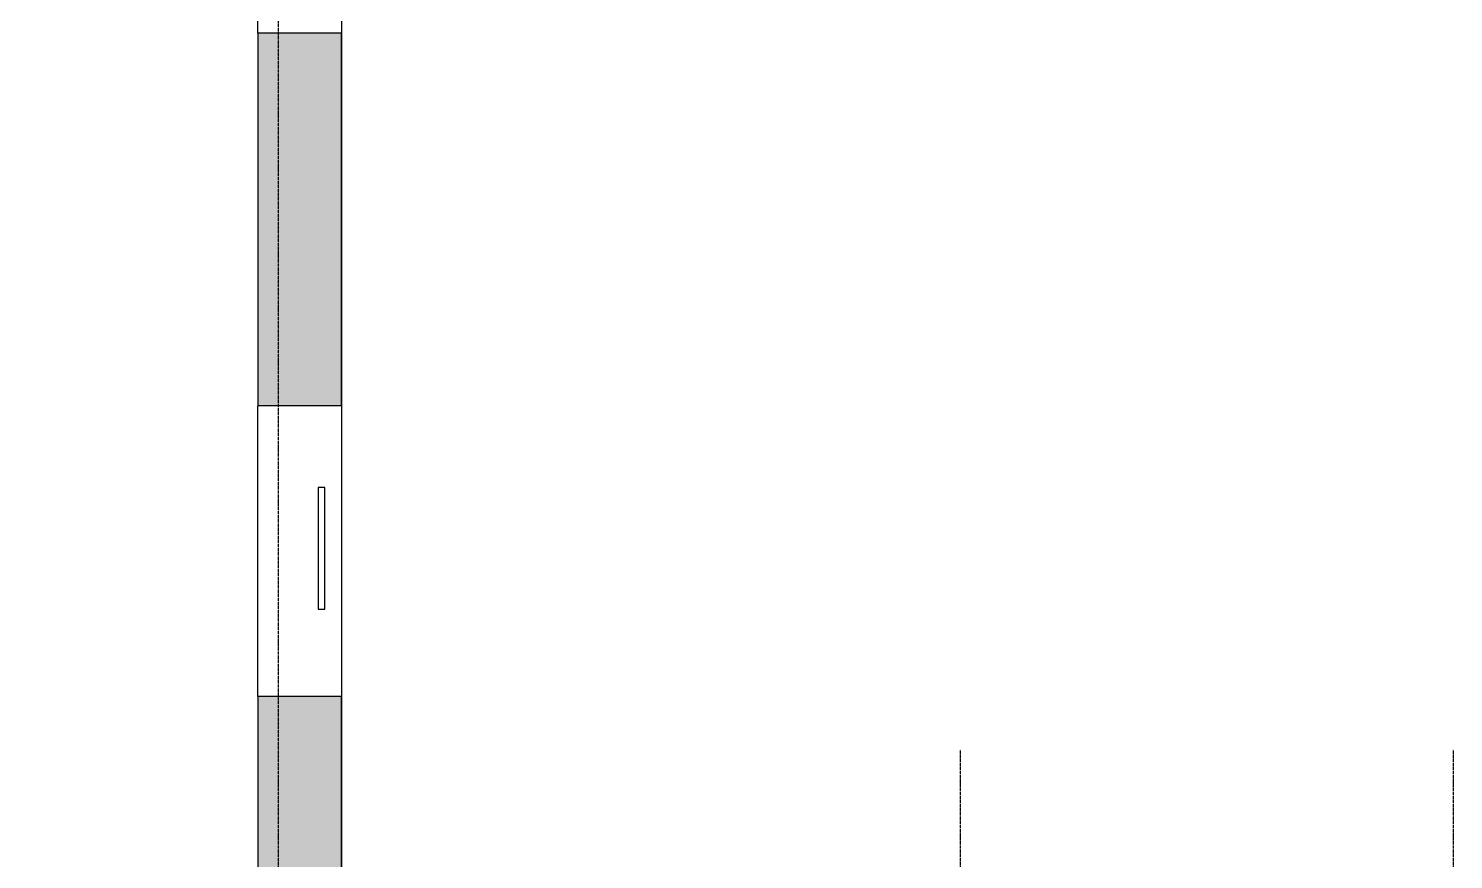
# Model space of a CAD drawing. Header units: millimetres. Extents: x -129048 to 476301, y -5853 to 215316.
# Drawn here: x 324794 to 333464, y 21151 to 26204 of the extents above; entities that cross this region are included whole.
import ezdxf

# ---------------------------------------------------------------- set-up
doc = ezdxf.new("R2010")
doc.units = ezdxf.units.MM
doc.linetypes.add('ADSK_Линия сетки', pattern=[25, 20, -2.5, 0, -2.5])
doc.linetypes.add('ADSK_Снесено', pattern=[4.5, 3, -1.5])
doc.layers.add('_ Окна', color=5, linetype='Continuous', lineweight=30, true_color=0x0000ff)
doc.layers.add('Стены наружные', color=1, linetype='ADSK_Снесено', lineweight=18, true_color=0xff0000)
doc.layers.add('Окна', color=251, linetype='Continuous', lineweight=18)

# ---------------------------------------------------------------- blocks, each defined once
blk = doc.blocks.new('Витраж-стеклопакет - Глухой стеклопакет 40мм-1279767-04 План 4-го этажа')
at = {"layer": '_ Окна'}
for p, q in [((370, 20), (-370, 20)), ((-370, 20), (-370, -20)), ((370, -20), (370, 20)), ((-370, -20), (370, -20))]:
    blk.add_line(p, q, dxfattribs=at)

msp = doc.modelspace()

# ---------------------------------------------------------------- hatches: boundary and pattern name
at = {"layer": 'Стены наружные', "lineweight": 25, "true_color": 0x636466}
h = msp.add_hatch(color=251, dxfattribs=at)
h.paths.add_polyline_path([(326188.0336, 21068.63165), (326698.0336, 21068.63165), (326698.0336, 22142.65311), (326188.0336, 22142.65311), (326188.0336, 21072.46909)])
h.paths.add_polyline_path([(326375.94193, 23912.65311), (326698.0336, 23912.65311), (326698.0336, 26176.1276), (326188.0336, 26176.1276), (326188.0336, 23912.65311), (326368.66468, 23912.65311)])
h.paths.add_polyline_path([(326188.0336, 27946.1276), (326698.0336, 27946.1276), (326698.0336, 30239.62246), (326188.0336, 30239.62246)])
h.paths.add_polyline_path([(326375.94193, 32009.62246), (326698.0336, 32009.62246), (326698.0336, 34244.3156), (326188.0336, 34244.3156), (326188.0336, 32009.62246), (326348.65748, 32009.62246)])
h.paths.add_polyline_path([(326338.76208, 36014.3156), (326698.0336, 36014.3156), (326698.0336, 43878.86858), (326188.0336, 43878.86858), (326188.0336, 36014.3156)])

# ---------------------------------------------------------------- linework, layer by layer
at = {"linetype": 'ADSK_Линия сетки', "lineweight": 25}
for p, q in [((326314.44493, -2753.38365), (326314.44493, 44571.85247)), ((330464.44493, -2753.38365), (330464.44493, 21818.8012)), ((333464.44493, -2753.38365), (333464.44493, 21818.8012))]:
    msp.add_line(p, q, dxfattribs=at)
at = {"color": 251, "lineweight": 25, "true_color": 0x636466}
msp.add_lwpolyline([(323045.03328, 8679.25245), (316613.4925, 8679.25245), (316475.78335, 43878.86858), (326698.0336, 43878.86858), (326698.0336, 21068.63165), (326084.6294, 21068.63165), (326136.16785, 13231.21845)], dxfattribs=at)
at = {"layer": 'Стены наружные', "color": 251, "lineweight": 25, "true_color": 0x636466}
for p, q in [((326188.0336, 26176.1276), (326188.0336, 27946.1276)), ((326698.0336, 27946.1276), (326698.0336, 26176.1276)), ((326698.0336, 26176.1276), (326188.0336, 26176.1276)), ((326188.0336, 26176.1276), (326188.0336, 23912.65311)), ((326698.0336, 23912.65311), (326698.0336, 26176.1276)), ((326188.0336, 23912.65311), (326698.0336, 23912.65311)), ((326188.0336, 22142.65311), (326188.0336, 23912.65311)), ((326698.0336, 23912.65311), (326698.0336, 22142.65311)), ((326698.0336, 22142.65311), (326188.0336, 22142.65311)), ((326188.0336, 22142.65311), (326188.0336, 21072.46909)), ((326698.0336, 21068.63165), (326698.0336, 22142.65311))]:
    msp.add_line(p, q, dxfattribs=at)

# ---------------------------------------------------------------- block references
at = {"layer": 'Окна', "color": 251, "lineweight": 25, "true_color": 0x636466, "rotation": 270.0000000000003}
msp.add_blockref('Витраж-стеклопакет - Глухой стеклопакет 40мм-1279767-04 План 4-го этажа', (326576.95946, 23042.65311), dxfattribs=at)

doc.saveas('drawing.dxf')
